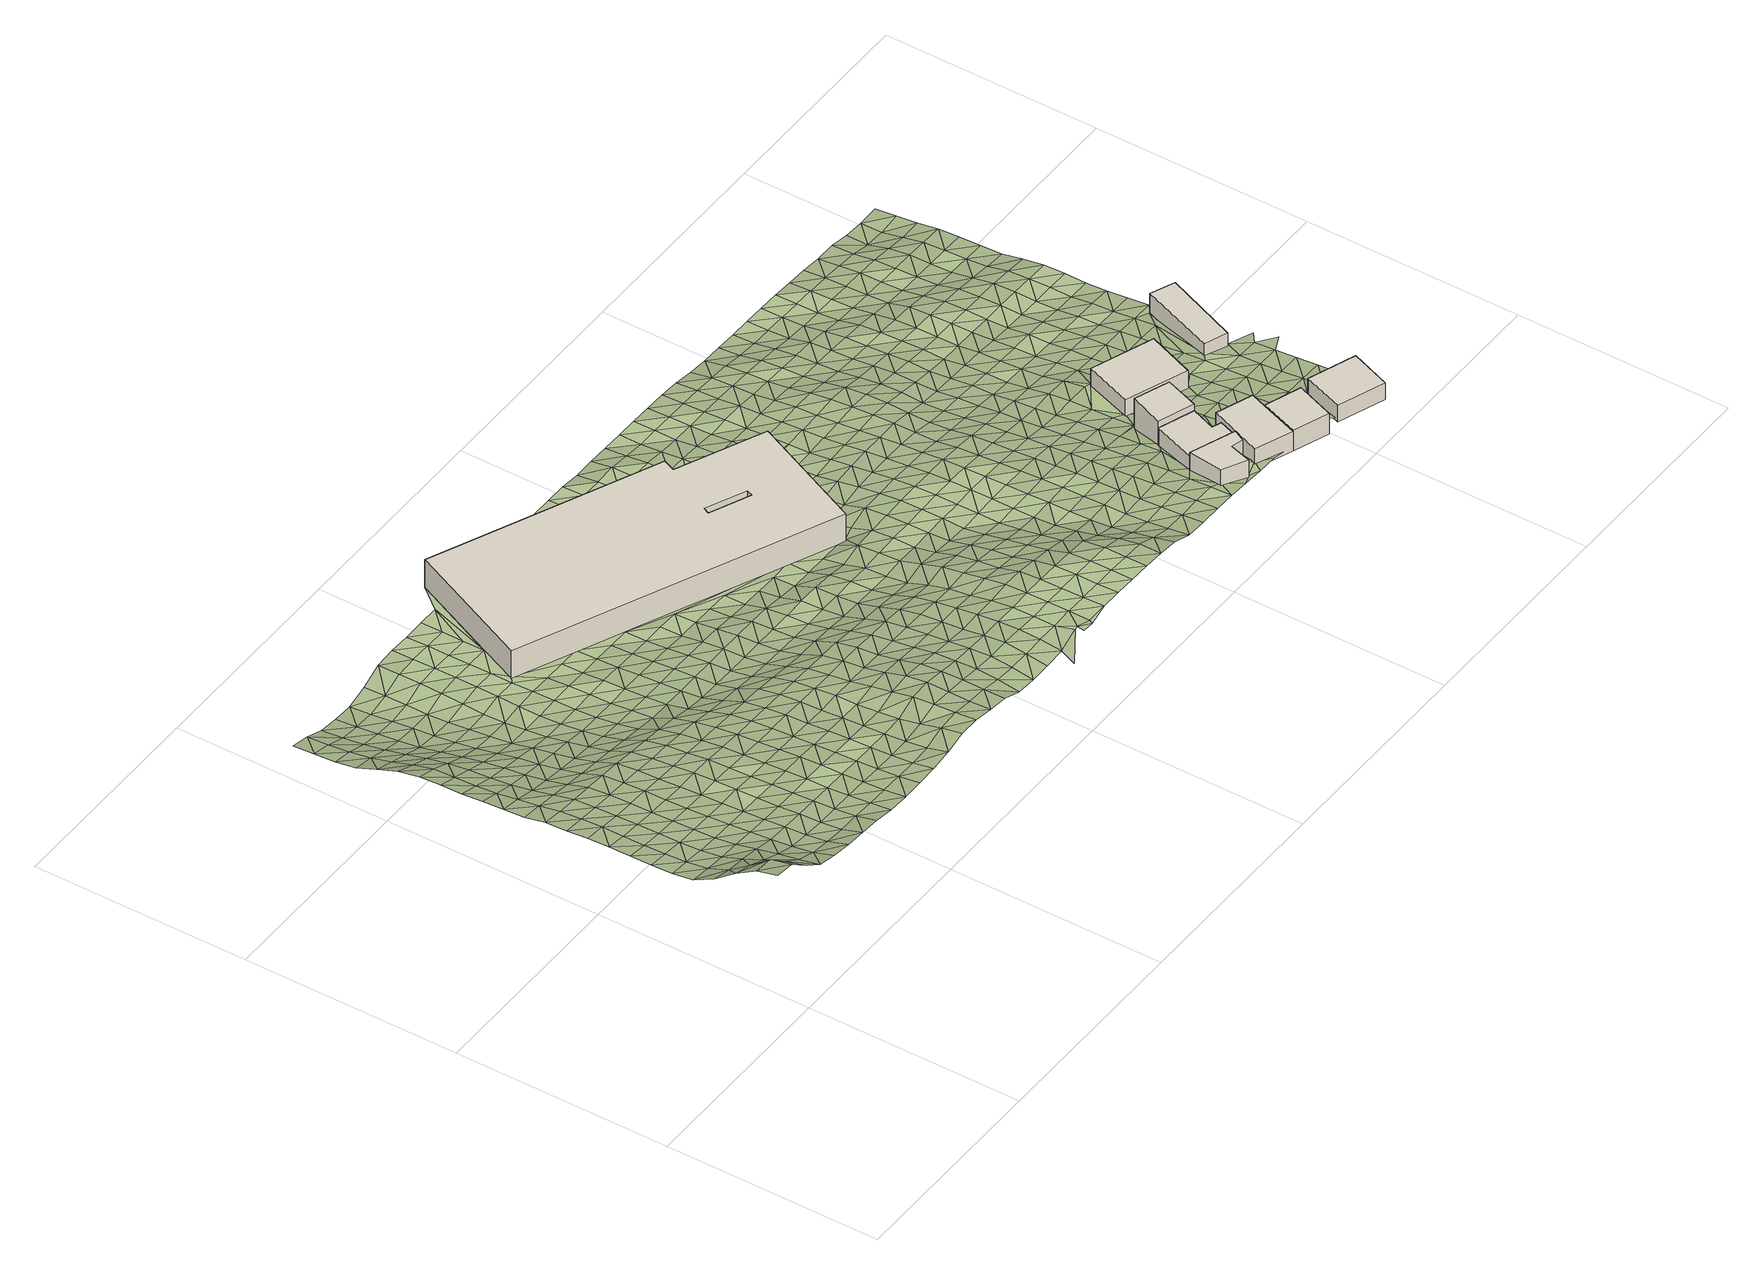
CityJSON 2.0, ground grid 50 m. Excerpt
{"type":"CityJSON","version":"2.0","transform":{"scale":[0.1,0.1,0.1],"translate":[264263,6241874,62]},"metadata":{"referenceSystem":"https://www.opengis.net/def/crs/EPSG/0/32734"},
"CityObjects":{
"building1":{"type":"Building","attributes":{"address":"197 Nelson Mandela Boulevard Cape Town","building":"warehouse","building:levels":"2","footprint":{"type":"Polygon"},"plus_code":"CPX8X9X2+XPV","ground_height":70,"building_height":6.9,"roof_height":76.9},"geometry":[{"type":"Solid","lod":"1","boundaries":[[[[0,1,2,3]],[[1,4,5,2]],[[4,6,7,5]],[[6,8,9,7]],[[8,10,11,9]],[[10,0,3,11]],[[12,13,14,15]],[[13,16,17,14]],[[16,18,19,17]],[[18,12,15,19]],[[3,2,5,7,9,11],[15,14,17,19]],[[10,8,6,4,1,0],[18,16,13,12]]]]}]},
"building2":{"type":"Building","attributes":{"address":"127 Upper Roodebloem Road University Estate Cape Town","building":"house","building:levels":"1","footprint":{"type":"Polygon"},"plus_code":"C2XHX3XR+XQV","ground_height":75.3,"building_height":4.1,"roof_height":79.4},"geometry":[{"type":"Solid","lod":"1","boundaries":[[[[20,21,22,23,24,25]],[[21,26,27,23,22]],[[26,28,29,27]],[[28,30,31,29]],[[30,32,33,31]],[[32,20,25,24,33]],[[24,23,27,29,31,33]],[[32,30,28,26,21,20]]]]}]},
"building3":{"type":"Building","attributes":{"address":"125 Upper Roodebloem Road University Estate Cape Town","building":"house","building:levels":"1","footprint":{"type":"Polygon"},"plus_code":"C2XJXPX6+X2V","ground_height":74.2,"building_height":4.1,"roof_height":78.3},"geometry":[{"type":"Solid","lod":"1","boundaries":[[[[34,35,36,37]],[[35,38,25,36]],[[38,39,40,25]],[[39,41,42,40]],[[41,43,44,42]],[[43,34,37,44]],[[37,36,25,40,42,44]],[[43,41,39,38,35,34]]]]}]},
"building4":{"type":"Building","attributes":{"address":"123 Upper Roodebloem Road University Estate Cape Town","building":"house","building:levels":"2","footprint":{"type":"Polygon"},"plus_code":"C2XQXQX8+X4R","ground_height":73.1,"building_height":6.9,"roof_height":80},"geometry":[{"type":"Solid","lod":"1","boundaries":[[[[45,46,37,47,48,36]],[[46,49,50,47,37]],[[49,51,52,50]],[[51,45,36,48,52]],[[48,47,50,52]],[[51,49,46,45]]]]}]},
"building5":{"type":"Building","attributes":{"address":"29 Ritchie Street University Estate Cape Town","building":"house","building:levels":"1","footprint":{"type":"Polygon"},"plus_code":"C3X3X3XV+XCX","ground_height":74.6,"building_height":4.1,"roof_height":78.7},"geometry":[{"type":"Solid","lod":"1","boundaries":[[[[53,54,55,56]],[[54,57,58,55]],[[57,59,60,58]],[[59,61,62,60]],[[61,53,56,62]],[[56,55,58,60,62]],[[61,59,57,54,53]]]]}]},
"building6":{"type":"Building","attributes":{"address":"31 Ritchie Street University Estate Cape Town","building":"house","building:levels":"1","footprint":{"type":"Polygon"},"plus_code":"C3XFXCXH+XHX","ground_height":74.9,"building_height":4.1,"roof_height":79},"geometry":[{"type":"Solid","lod":"1","boundaries":[[[[54,53,56,63,64,55]],[[53,65,66,63,56]],[[65,67,68,66]],[[67,54,55,64,68]],[[64,63,66,68]],[[67,65,53,54]]]]}]},
"building7":{"type":"Building","attributes":{"address":"121B Tooting Lane University Estate Cape Town","building":"house","building:levels":"1","footprint":{"type":"Polygon"},"plus_code":"C3X6XXXJ+X2X","ground_height":71.7,"building_height":4.1,"roof_height":75.8},"geometry":[{"type":"Solid","lod":"1","boundaries":[[[[69,70,71,72]],[[70,73,74,71]],[[73,75,76,74]],[[75,69,72,76]],[[72,71,74,76]],[[75,73,70,69]]]]}]},
"building8":{"type":"Building","attributes":{"address":"33 Ritchie Street University Estate Cape Town","building":"house","building:levels":"1","footprint":{"type":"Polygon"},"plus_code":"C4X4XXXJ+XXW","ground_height":73.8,"building_height":4.1,"roof_height":77.9},"geometry":[{"type":"Solid","lod":"1","boundaries":[[[[77,78,79,80]],[[78,81,82,79]],[[81,83,84,82]],[[83,77,80,84]],[[80,79,82,84]],[[83,81,78,77]]]]}]},
"building9":{"type":"Building","attributes":{"address":"4 Selbourne Road University Estate Cape Town","building":"house","building:levels":"1","footprint":{"type":"Polygon"},"plus_code":"C4X8X5XJ+XGX","ground_height":69.8,"building_height":4.1,"roof_height":73.9},"geometry":[{"type":"Solid","lod":"1","boundaries":[[[[85,86,87,88]],[[86,89,90,87]],[[89,91,92,90]],[[91,85,88,92]],[[88,87,90,92]],[[91,89,86,85]]]]}]},
"terrain1":{"type":"TINRelief","geometry":[{"type":"CompositeSurface","lod":"1","boundaries":[[[93,94,95]],[[94,96,97]],[[94,93,96]],[[98,97,99]],[[97,96,100]],[[101,98,99]],[[99,97,100]],[[93,102,96]],[[101,103,104]],[[105,100,96]],[[103,101,99]],[[105,96,102]],[[104,106,107]],[[103,106,104]],[[99,100,108]],[[109,100,105]],[[110,111,107]],[[103,99,108]],[[107,106,110]],[[109,108,100]],[[112,105,102]],[[113,111,114]],[[115,106,103]],[[114,111,110]],[[109,105,116]],[[115,103,108]],[[112,116,105]],[[117,113,118]],[[114,119,113]],[[110,106,120]],[[121,106,115]],[[117,118,122]],[[108,109,123]],[[113,119,118]],[[116,124,109]],[[120,114,110]],[[120,106,121]],[[115,108,123]],[[123,109,124]],[[122,125,126]],[[127,119,114]],[[116,112,128]],[[125,122,118]],[[115,129,121]],[[114,120,127]],[[116,128,124]],[[123,129,115]],[[112,130,128]],[[118,119,131]],[[132,126,133]],[[126,125,134]],[[121,135,120]],[[119,127,131]],[[132,133,136]],[[126,134,133]],[[129,135,121]],[[125,118,137]],[[123,124,138]],[[124,128,139]],[[120,140,127]],[[137,118,131]],[[129,123,138]],[[135,140,120]],[[138,124,139]],[[134,125,141]],[[142,136,143]],[[130,144,128]],[[136,133,145]],[[127,146,131]],[[141,125,137]],[[147,142,143]],[[135,129,148]],[[143,136,145]],[[140,146,127]],[[134,149,133]],[[150,139,128]],[[138,148,129]],[[137,131,151]],[[134,141,149]],[[150,128,144]],[[147,152,153]],[[140,135,154]],[[146,151,131]],[[155,145,133]],[[152,147,143]],[[135,148,154]],[[137,156,141]],[[157,138,139]],[[155,133,149]],[[158,139,150]],[[153,159,160]],[[146,140,161]],[[151,156,137]],[[138,157,148]],[[152,159,153]],[[154,161,140]],[[157,139,158]],[[143,145,162]],[[141,163,149]],[[164,150,144]],[[165,145,155]],[[166,167,160]],[[151,146,168]],[[156,163,141]],[[152,143,162]],[[154,148,169]],[[160,159,166]],[[165,162,145]],[[161,168,146]],[[155,149,170]],[[158,150,171]],[[148,157,169]],[[172,167,173]],[[163,170,149]],[[164,171,150]],[[174,159,152]],[[175,161,154]],[[156,151,176]],[[173,167,166]],[[168,177,151]],[[155,178,165]],[[174,152,162]],[[169,175,154]],[[156,176,163]],[[157,158,179]],[[170,178,155]],[[151,177,176]],[[171,180,158]],[[181,172,182]],[[168,161,183]],[[173,184,172]],[[166,159,185]],[[179,169,157]],[[186,159,174]],[[175,183,161]],[[179,158,180]],[[181,182,187]],[[162,165,188]],[[172,184,182]],[[178,189,165]],[[185,173,166]],[[190,177,168]],[[170,163,191]],[[171,164,192]],[[185,159,186]],[[163,176,193]],[[174,162,188]],[[175,169,194]],[[188,165,189]],[[183,190,168]],[[187,195,196]],[[178,170,191]],[[171,192,180]],[[163,193,191]],[[194,169,179]],[[164,197,192]],[[198,184,173]],[[177,199,176]],[[195,187,182]],[[174,200,186]],[[173,185,198]],[[177,190,199]],[[189,178,201]],[[183,175,202]],[[200,174,188]],[[194,203,175]],[[182,184,204]],[[205,206,196]],[[207,193,176]],[[179,180,208]],[[196,195,209]],[[191,201,178]],[[180,192,210]],[[186,211,185]],[[183,202,190]],[[184,198,204]],[[207,176,199]],[[175,203,202]],[[208,194,179]],[[196,209,205]],[[211,186,200]],[[208,180,210]],[[195,182,212]],[[188,189,213]],[[197,214,192]],[[201,215,189]],[[185,216,198]],[[217,191,193]],[[212,182,204]],[[218,193,207]],[[200,188,213]],[[199,190,219]],[[220,203,194]],[[216,185,211]],[[213,189,215]],[[190,202,221]],[[209,195,222]],[[191,217,201]],[[223,210,192]],[[193,218,217]],[[194,208,220]],[[198,224,204]],[[207,199,219]],[[222,195,212]],[[219,190,221]],[[223,192,214]],[[211,200,225]],[[203,226,202]],[[224,198,216]],[[209,227,205]],[[228,215,201]],[[213,225,200]],[[203,220,226]],[[212,204,229]],[[207,230,218]],[[208,210,231]],[[209,222,227]],[[201,217,228]],[[232,210,223]],[[216,211,233]],[[234,221,202]],[[229,204,224]],[[230,207,219]],[[208,231,220]],[[211,225,233]],[[234,202,226]],[[232,231,210]],[[212,235,222]],[[236,213,215]],[[218,237,217]],[[238,223,214]],[[239,205,227]],[[228,240,215]],[[224,216,241]],[[235,212,229]],[[237,218,230]],[[219,221,242]],[[220,243,226]],[[233,241,216]],[[236,215,240]],[[244,221,234]],[[222,245,227]],[[246,225,213]],[[247,228,217]],[[232,223,248]],[[243,220,231]],[[229,224,249]],[[230,219,242]],[[222,235,245]],[[247,217,237]],[[242,221,244]],[[238,248,223]],[[233,225,246]],[[234,226,250]],[[241,249,224]],[[213,236,246]],[[227,251,239]],[[228,252,240]],[[250,226,243]],[[237,230,253]],[[254,231,232]],[[245,251,227]],[[228,247,252]],[[248,255,232]],[[256,241,233]],[[229,257,235]],[[234,258,244]],[[249,259,229]],[[253,230,242]],[[231,254,243]],[[246,256,233]],[[258,234,250]],[[254,232,255]],[[245,235,257]],[[236,240,260]],[[247,237,261]],[[239,251,262]],[[229,259,257]],[[240,252,263]],[[249,241,264]],[[244,265,242]],[[248,238,266]],[[261,237,253]],[[236,260,246]],[[256,264,241]],[[260,240,263]],[[265,244,258]],[[267,251,245]],[[247,268,252]],[[250,243,269]],[[248,266,255]],[[243,254,270]],[[238,271,266]],[[272,259,249]],[[253,242,273]],[[267,245,257]],[[247,261,268]],[[246,274,256]],[[258,250,269]],[[264,272,249]],[[273,242,265]],[[243,270,269]],[[275,263,252]],[[274,246,260]],[[262,251,276]],[[253,277,261]],[[254,255,278]],[[279,251,267]],[[275,252,268]],[[255,266,280]],[[257,259,281]],[[265,258,282]],[[272,283,259]],[[277,253,273]],[[264,256,284]],[[278,270,254]],[[276,251,279]],[[256,274,285]],[[269,282,258]],[[278,255,280]],[[267,257,281]],[[260,263,286]],[[261,287,268]],[[271,288,266]],[[259,283,281]],[[289,263,275]],[[272,264,284]],[[256,285,284]],[[287,261,277]],[[274,260,286]],[[273,265,290]],[[286,263,289]],[[282,291,265]],[[267,292,279]],[[275,268,293]],[[294,269,270]],[[295,280,266]],[[270,278,296]],[[283,272,297]],[[273,290,277]],[[292,267,281]],[[293,268,287]],[[265,291,290]],[[295,266,288]],[[298,285,274]],[[269,294,282]],[[284,297,272]],[[270,296,294]],[[279,299,276]],[[275,300,289]],[[298,274,286]],[[301,281,283]],[[278,280,302]],[[299,279,292]],[[300,275,293]],[[303,280,295]],[[287,277,304]],[[305,291,282]],[[283,297,301]],[[277,290,306]],[[307,284,285]],[[289,308,286]],[[296,278,302]],[[309,285,298]],[[282,294,305]],[[302,280,303]],[[292,281,310]],[[287,304,293]],[[311,295,288]],[[312,276,299]],[[289,300,308]],[[277,306,304]],[[291,313,290]],[[301,310,281]],[[285,309,307]],[[314,297,284]],[[298,286,315]],[[296,316,294]],[[291,305,313]],[[299,292,317]],[[303,295,318]],[[315,286,308]],[[316,296,302]],[[301,297,314]],[[293,319,300]],[[306,290,320]],[[310,317,292]],[[284,307,314]],[[293,304,321]],[[311,318,295]],[[298,322,309]],[[305,294,323]],[[320,290,313]],[[308,300,319]],[[322,298,315]],[[293,321,319]],[[323,294,316]],[[312,299,324]],[[325,310,301]],[[306,326,304]],[[327,302,303]],[[317,328,299]],[[318,329,303]],[[309,330,307]],[[314,325,301]],[[306,320,326]],[[315,308,331]],[[332,313,305]],[[302,327,316]],[[299,328,324]],[[330,309,322]],[[305,323,333]],[[327,303,329]],[[317,310,334]],[[335,321,304]],[[319,331,308]],[[307,336,314]],[[313,332,320]],[[318,311,337]],[[325,334,310]],[[335,304,326]],[[332,305,333]],[[322,315,338]],[[336,307,330]],[[339,328,317]],[[323,316,340]],[[318,337,329]],[[315,331,338]],[[316,327,341]],[[311,342,337]],[[314,343,325]],[[319,321,344]],[[320,345,326]],[[334,339,317]],[[346,321,335]],[[330,322,347]],[[333,323,340]],[[343,314,336]],[[332,345,320]],[[316,341,340]],[[324,328,348]],[[319,344,331]],[[338,347,322]],[[321,346,344]],[[334,325,349]],[[350,335,326]],[[327,329,351]],[[339,348,328]],[[329,337,352]],[[336,330,353]],[[343,349,325]],[[345,350,326]],[[338,331,354]],[[332,333,355]],[[351,341,327]],[[347,353,330]],[[340,356,333]],[[351,329,352]],[[339,334,357]],[[346,335,358]],[[342,359,337]],[[348,360,324]],[[331,344,354]],[[336,361,343]],[[355,345,332]],[[349,357,334]],[[350,358,335]],[[355,333,356]],[[349,343,362]],[[363,347,338]],[[353,361,336]],[[364,340,341]],[[365,352,337]],[[343,361,362]],[[354,363,338]],[[366,341,351]],[[348,339,367]],[[346,368,344]],[[350,345,369]],[[357,370,339]],[[358,371,346]],[[365,337,359]],[[353,347,372]],[[369,345,355]],[[341,366,364]],[[360,348,367]],[[368,354,344]],[[373,356,340]],[[339,370,367]],[[363,372,347]],[[346,371,368]],[[374,351,352]],[[349,362,375]],[[376,352,365]],[[349,375,357]],[[377,361,353]],[[358,350,378]],[[369,379,350]],[[340,364,373]],[[361,380,362]],[[363,354,381]],[[355,356,382]],[[351,374,366]],[[372,377,353]],[[374,352,376]],[[370,357,375]],[[358,378,371]],[[383,365,359]],[[384,360,367]],[[381,354,368]],[[350,379,378]],[[382,369,355]],[[382,356,373]],[[366,385,364]],[[377,380,361]],[[370,386,367]],[[387,372,363]],[[376,365,388]],[[381,389,363]],[[366,374,385]],[[371,390,368]],[[391,379,369]],[[375,386,370]],[[371,378,392]],[[383,388,365]],[[377,372,387]],[[373,364,393]],[[363,389,387]],[[369,382,391]],[[380,394,362]],[[384,367,395]],[[390,381,368]],[[371,392,390]],[[385,393,364]],[[379,396,378]],[[374,376,397]],[[386,395,367]],[[388,398,376]],[[380,377,399]],[[373,400,382]],[[379,391,396]],[[401,389,381]],[[397,385,374]],[[387,399,377]],[[393,400,373]],[[397,376,398]],[[402,392,378]],[[395,403,384]],[[381,390,401]],[[391,382,404]],[[388,383,405]],[[402,378,396]],[[389,406,387]],[[375,362,407]],[[380,399,394]],[[400,404,382]],[[375,408,386]],[[393,385,409]],[[388,405,398]],[[389,401,406]],[[385,397,410]],[[383,411,405]],[[396,391,412]],[[390,392,413]],[[414,392,402]],[[386,408,395]],[[415,399,387]],[[393,409,400]],[[404,412,391]],[[385,410,409]],[[390,413,401]],[[387,406,415]],[[392,414,413]],[[408,403,395]],[[416,402,396]],[[397,398,417]],[[398,405,418]],[[419,394,399]],[[412,416,396]],[[401,420,406]],[[404,400,421]],[[410,397,417]],[[415,419,399]],[[400,409,422]],[[417,398,418]],[[414,402,423]],[[411,424,405]],[[420,401,413]],[[412,404,421]],[[416,423,402]],[[400,422,421]],[[406,425,415]],[[407,408,375]],[[426,409,410]],[[427,418,405]],[[425,406,420]],[[417,428,410]],[[414,429,413]],[[416,412,430]],[[423,431,414]],[[427,405,424]],[[394,419,432]],[[415,433,419]],[[426,422,409]],[[421,430,412]],[[410,428,426]],[[420,413,429]],[[414,431,429]],[[433,415,425]],[[434,423,416]],[[435,417,418]],[[436,418,427]],[[416,430,434]],[[425,420,437]],[[438,421,422]],[[417,435,428]],[[419,433,432]],[[439,422,426]],[[435,418,436]],[[431,423,440]],[[427,424,441]],[[429,437,420]],[[440,423,434]],[[422,439,438]],[[425,442,433]],[[443,430,421]],[[444,426,428]],[[427,445,436]],[[425,437,442]],[[428,435,444]],[[429,431,446]],[[440,447,431]],[[421,438,443]],[[441,445,427]],[[448,362,394]],[[432,433,449]],[[439,426,450]],[[434,430,451]],[[442,449,433]],[[431,447,446]],[[426,444,450]],[[452,437,429]],[[451,440,434]],[[435,436,453]],[[451,430,443]],[[445,454,436]],[[438,439,455]],[[435,453,444]],[[429,446,452]],[[450,456,439]],[[453,436,454]],[[457,442,437]],[[458,447,440]],[[438,455,443]],[[445,441,459]],[[440,451,458]],[[439,456,455]],[[449,460,432]],[[444,461,450]],[[457,437,452]],[[460,449,442]],[[445,459,454]],[[461,444,453]],[[441,462,459]],[[443,463,451]],[[446,447,464]],[[447,458,465]],[[466,456,450]],[[442,457,460]],[[463,443,455]],[[446,464,452]],[[447,465,464]],[[466,450,461]],[[451,467,458]],[[453,454,468]],[[454,459,469]],[[448,394,432]],[[467,451,463]],[[452,470,457]],[[455,456,471]],[[461,453,468]],[[456,466,472]],[[468,454,469]],[[465,458,473]],[[462,474,459]],[[464,470,452]],[[463,455,471]],[[473,458,467]],[[456,472,471]],[[457,475,460]],[[466,461,476]],[[477,469,459]],[[470,475,457]],[[468,478,461]],[[464,465,479]],[[467,463,480]],[[465,473,481]],[[477,459,474]],[[472,466,476]],[[471,480,463]],[[476,461,478]],[[464,479,470]],[[465,481,479]],[[473,467,482]],[[483,468,469]],[[484,469,477]],[[467,480,482]],[[474,485,486]],[[460,475,487]],[[488,475,470]],[[489,471,472]],[[476,490,472]],[[483,469,484]],[[460,448,432]],[[481,473,491]],[[492,478,468]],[[488,470,479]],[[477,474,493]],[[494,495,407]],[[482,491,473]],[[472,490,489]],[[496,480,471]],[[468,483,492]],[[479,481,497]],[[498,476,478]],[[477,493,484]],[[475,488,487]],[[481,491,497]],[[471,489,496]],[[493,474,486]],[[499,482,480]],[[498,478,492]],[[500,490,476]],[[484,501,483]],[[488,479,502]],[[497,503,479]],[[499,480,496]],[[501,484,493]],[[362,448,504]],[[505,491,482]],[[490,500,489]],[[476,498,500]],[[487,488,502]],[[483,506,492]],[[502,479,503]],[[486,507,493]],[[482,499,505]],[[506,483,501]],[[448,460,487]],[[508,497,491]],[[496,489,509]],[[507,510,511]],[[492,512,498]],[[500,509,489]],[[513,494,407]],[[493,507,514]],[[501,493,514]],[[508,491,505]],[[512,492,506]],[[515,495,494]],[[511,516,507]],[[517,503,497]],[[499,496,518]],[[498,519,500]],[[507,516,514]],[[509,518,496]],[[520,487,502]],[[506,501,521]],[[497,508,517]],[[512,519,498]],[[520,502,503]],[[505,499,522]],[[521,501,514]],[[523,509,500]],[[518,522,499]],[[524,516,511]],[[512,506,525]],[[520,503,517]],[[500,519,523]],[[505,526,508]],[[516,524,514]],[[515,494,527]],[[525,506,521]],[[518,509,528]],[[522,526,505]],[[529,519,512]],[[520,448,487]],[[509,523,528]],[[508,530,517]],[[531,521,514]],[[529,512,525]],[[522,518,532]],[[526,530,508]],[[524,531,514]],[[523,519,533]],[[528,532,518]],[[494,534,527]],[[520,517,535]],[[525,521,536]],[[533,519,529]],[[537,526,522]],[[513,407,538]],[[530,535,517]],[[531,536,521]],[[522,532,537]],[[539,528,523]],[[533,540,523]],[[530,526,541]],[[529,525,542]],[[531,524,543]],[[534,544,527]],[[535,448,520]],[[536,545,525]],[[513,534,494]],[[541,526,537]],[[523,540,539]],[[546,532,528]],[[542,533,529]],[[542,525,545]],[[547,535,530]],[[536,531,548]],[[530,541,547]],[[528,539,546]],[[543,549,531]],[[540,533,550]],[[537,532,551]],[[544,534,552]],[[448,535,553]],[[536,548,545]],[[542,550,533]],[[531,549,548]],[[551,541,537]],[[552,534,513]],[[553,535,547]],[[546,551,532]],[[539,540,554]],[[550,554,540]],[[542,545,555]],[[556,549,543]],[[552,557,544]],[[545,548,558]],[[546,539,559]],[[547,541,560]],[[561,541,551]],[[555,550,542]],[[554,559,539]],[[555,545,558]],[[448,553,562]],[[563,552,513]],[[560,553,547]],[[549,564,548]],[[560,541,561]],[[549,556,564]],[[565,551,546]],[[554,550,566]],[[567,568,569]],[[559,570,546]],[[571,557,552]],[[572,558,548]],[[566,550,555]],[[551,565,561]],[[552,563,571]],[[562,553,560]],[[565,546,570]],[[572,548,564]],[[448,562,504]],[[559,554,573]],[[566,574,554]],[[569,575,567]],[[561,576,560]],[[564,556,577]],[[555,558,578]],[[557,571,579]],[[580,558,572]],[[563,513,538]],[[559,573,570]],[[568,567,581]],[[576,561,565]],[[554,574,573]],[[578,566,555]],[[560,504,562]],[[580,578,558]],[[571,563,582]],[[583,572,564]],[[576,584,560]],[[577,583,564]],[[584,504,560]],[[565,570,585]],[[586,574,566]],[[570,573,587]],[[581,567,575]],[[579,571,588]],[[580,572,589]],[[566,578,586]],[[585,576,565]],[[582,588,571]],[[585,570,587]],[[583,589,572]],[[590,582,563]],[[574,591,573]],[[584,592,504]],[[574,586,591]],[[590,563,538]],[[584,576,593]],[[578,580,594]],[[583,577,595]],[[588,596,579]],[[589,597,580]],[[592,598,504]],[[599,587,573]],[[593,576,585]],[[578,594,586]],[[599,573,591]],[[594,580,597]],[[600,589,583]],[[601,602,538]],[[588,582,603]],[[592,584,604]],[[582,590,605]],[[593,606,584]],[[583,595,600]],[[585,587,607]],[[586,608,591]],[[609,587,599]],[[588,603,596]],[[592,604,598]],[[597,589,610]],[[582,605,603]],[[584,606,604]],[[594,608,586]],[[602,611,538]],[[607,593,585]],[[607,587,609]],[[610,589,600]],[[599,591,612]],[[613,590,538]],[[608,612,591]],[[613,605,590]],[[614,606,593]],[[615,594,597]],[[596,603,616]],[[598,604,617]],[[610,618,597]],[[599,619,609]],[[600,595,620]],[[613,538,611]],[[593,607,614]],[[594,615,608]],[[4,504,598]],[[598,617,621]],[[612,619,599]],[[615,597,618]],[[605,622,603]],[[606,623,604]],[[620,610,600]],[[602,601,4]],[[620,595,624]],[[609,625,607]],[[613,622,605]],[[598,621,626]],[[606,614,623]],[[611,602,627]],[[619,625,609]],[[616,603,628]],[[629,617,604]],[[612,608,630]],[[631,618,610]],[[608,615,632]],[[607,633,614]],[[628,603,622]],[[629,604,623]],[[610,620,631]],[[611,634,613]],[[619,612,630]],[[625,633,607]],[[608,632,630]],[[635,621,617]],[[614,636,623]],[[624,637,620]],[[615,618,638]],[[611,639,634]],[[616,628,640]],[[641,617,629]],[[618,631,642]],[[4,598,626]],[[643,622,613]],[[625,619,644]],[[633,636,614]],[[611,627,639]],[[621,635,626]],[[638,632,615]],[[617,641,635]],[[630,644,619]],[[642,638,618]],[[4,627,602]],[[622,643,628]],[[629,623,645]],[[620,646,631]],[[634,643,613]],[[636,645,623]],[[646,620,637]],[[625,647,633]],[[644,648,625]],[[628,649,640]],[[629,650,641]],[[651,630,632]],[[631,652,642]],[[626,635,653]],[[632,638,654]],[[639,655,634]],[[636,633,647]],[[643,649,628]],[[645,650,629]],[[625,648,647]],[[631,646,652]],[[630,651,644]],[[627,655,639]],[[653,656,626]],[[632,654,651]],[[635,641,657]],[[645,636,658]],[[638,642,659]],[[626,656,4]],[[649,660,640]],[[650,661,641]],[[642,652,662]],[[643,634,663]],[[664,648,644]],[[646,637,665]],[[655,666,634]],[[647,658,636]],[[657,653,635]],[[654,638,659]],[[641,661,657]],[[644,651,664]],[[662,659,642]],[[663,649,643]],[[667,650,645]],[[652,646,665]],[[663,634,666]],[[637,668,665]],[[655,627,669]],[[645,658,667]],[[656,653,670]],[[654,671,651]],[[647,648,672]],[[627,4,669]],[[664,673,648]],[[4,656,674]],[[660,649,675]],[[661,650,676]],[[677,662,652]],[[653,657,670]],[[671,654,659]],[[666,655,678]],[[675,649,663]],[[676,650,667]],[[648,673,672]],[[677,652,665]],[[679,674,656]],[[680,664,651]],[[681,658,647]],[[669,678,655]],[[670,679,656]],[[680,651,671]],[[4,674,682]],[[657,661,683]],[[659,662,684]],[[668,685,665]],[[675,686,660]],[[676,687,661]],[[647,672,681]],[[688,662,677]],[[663,666,689]],[[664,690,673]],[[667,658,691]],[[692,666,678]],[[693,669,4]],[[683,670,657]],[[671,659,684]],[[679,682,674]],[[661,687,683]],[[664,680,690]],[[688,684,662]],[[689,675,663]],[[691,676,667]],[[694,677,665]],[[689,666,692]],[[691,658,681]],[[678,669,693]],[[695,672,673]],[[682,693,4]],[[685,694,665]],[[679,670,696]],[[680,671,697]],[[695,673,690]],[[698,686,675]],[[699,687,676]],[[688,677,700]],[[696,670,683]],[[684,697,671]],[[701,692,678]],[[672,702,681]],[[675,689,698]],[[676,691,699]],[[694,700,677]],[[680,703,690]],[[693,701,678]],[[702,672,695]],[[704,682,679]],[[696,705,679]],[[680,697,703]],[[692,706,689]],[[681,707,691]],[[683,687,708]],[[685,709,694]],[[710,684,688]],[[686,698,711]],[[687,699,712]],[[700,713,688]],[[693,682,704]],[[701,706,692]],[[679,705,704]],[[707,681,702]],[[708,696,683]],[[695,690,714]],[[687,712,708]],[[703,715,690]],[[688,713,710]],[[698,689,716]],[[691,717,699]],[[718,697,684]],[[719,700,694]],[[701,693,720]],[[702,695,714]],[[706,716,689]],[[717,691,707]],[[714,690,715]],[[719,694,709]],[[721,705,696]],[[704,720,693]],[[684,710,718]],[[711,698,722]],[[699,723,712]],[[724,703,697]],[[713,700,725]],[[696,708,721]],[[707,702,726]],[[716,722,698]],[[699,717,723]],[[725,700,719]],[[701,727,706]],[[705,728,704]],[[720,729,701]],[[714,726,702]],[[724,697,718]],[[719,709,730]],[[731,715,703]],[[705,721,728]],[[716,706,727]],[[708,712,732]],[[710,713,733]],[[722,734,711]],[[701,729,727]],[[712,723,735]],[[725,736,713]],[[730,725,719]],[[720,704,737]],[[717,707,738]],[[739,730,709]],[[726,740,707]],[[703,724,731]],[[708,732,721]],[[741,714,715]],[[710,733,718]],[[737,704,728]],[[712,735,732]],[[733,713,736]],[[722,716,742]],[[723,717,738]],[[707,740,738]],[[743,729,720]],[[714,741,726]],[[730,744,725]],[[727,742,716]],[[741,715,731]],[[721,745,728]],[[718,746,724]],[[744,736,725]],[[737,743,720]],[[734,722,747]],[[748,735,723]],[[745,721,732]],[[746,718,733]],[[749,730,739]],[[750,740,726]],[[722,742,747]],[[748,723,738]],[[728,751,737]],[[727,729,752]],[[724,753,731]],[[743,754,729]],[[741,750,726]],[[745,751,728]],[[753,724,746]],[[732,735,755]],[[740,756,738]],[[733,736,757]],[[747,758,734]],[[729,754,752]],[[759,735,748]],[[744,757,736]],[[749,739,760]],[[761,743,737]],[[762,742,727]],[[731,763,741]],[[750,756,740]],[[745,732,755]],[[746,733,757]],[[737,751,761]],[[735,759,755]],[[763,731,753]],[[747,742,762]],[[764,748,738]],[[727,752,762]],[[754,743,765]],[[741,766,750]],[[756,764,738]],[[767,751,745]],[[753,746,768]],[[765,743,761]],[[741,763,766]],[[749,769,770]],[[771,749,760]],[[772,758,747]],[[759,748,773]],[[744,774,757]],[[767,745,755]],[[757,768,746]],[[771,769,749]],[[762,772,747]],[[764,773,748]],[[752,754,775]],[[750,776,756]],[[765,777,754]],[[750,766,778]],[[761,751,779]],[[759,780,755]],[[763,753,781]],[[782,751,767]],[[768,783,753]],[[770,769,784]],[[752,775,762]],[[764,756,776]],[[768,757,774]],[[754,777,775]],[[772,785,758]],[[750,778,776]],[[773,780,759]],[[771,760,786]],[[769,771,784]],[[779,765,761]],[[766,763,781]],[[779,751,782]],[[753,783,781]],[[787,767,755]],[[762,788,772]],[[773,764,789]],[[780,787,755]],[[784,771,32]],[[790,777,765]],[[791,778,766]],[[788,762,775]],[[776,789,764]],[[782,767,792]],[[774,793,768]],[[765,779,790]],[[791,766,781]],[[783,768,793]],[[794,780,773]],[[787,792,767]],[[785,772,795]],[[775,777,796]],[[797,771,786]],[[772,788,798]],[[773,789,794]],[[779,782,799]],[[776,778,800]],[[783,801,781]],[[32,771,59]],[[777,790,796]],[[802,778,791]],[[787,780,803]],[[772,798,795]],[[792,799,782]],[[788,775,804]],[[801,783,793]],[[803,780,794]],[[778,802,800]],[[790,779,805]],[[806,789,776]],[[791,781,807]],[[804,775,796]],[[808,809,810]],[[799,805,779]],[[801,807,781]],[[32,59,808]],[[798,788,811]],[[792,787,812]],[[803,813,787]],[[776,800,806]],[[34,810,809]],[[796,790,814]],[[794,789,815]],[[791,816,802]],[[811,788,804]],[[792,812,799]],[[808,59,809]],[[805,814,790]],[[787,813,812]],[[816,791,807]],[[798,817,795]],[[815,803,794]],[[59,34,809]],[[815,789,806]],[[793,818,801]],[[807,801,819]],[[820,804,796]],[[798,811,817]],[[800,802,821]],[[814,820,796]],[[822,802,816]],[[816,807,819]],[[805,799,823]],[[824,813,803]],[[801,818,819]],[[799,812,825]],[[811,804,826]],[[800,821,806]],[[827,795,817]],[[803,815,824]],[[802,822,821]],[[828,34,59]],[[814,805,823]],[[818,793,49]],[[799,825,823]],[[820,826,804]],[[817,811,829]],[[813,830,812]],[[806,831,815]],[[832,828,59]],[[813,824,833]],[[820,814,834]],[[826,829,811]],[[831,806,821]],[[59,57,832]],[[835,49,34]],[[830,825,812]],[[822,816,836]],[[835,34,828]],[[837,816,819]],[[823,834,814]],[[813,833,830]],[[838,819,818]],[[839,827,817]],[[815,840,824]],[[829,839,817]],[[840,815,831]],[[820,841,826]],[[821,822,842]],[[838,818,49]],[[834,843,820]],[[844,823,825]],[[824,845,833]],[[836,816,837]],[[825,830,846]],[[829,826,841]],[[821,842,831]],[[828,832,847]],[[820,843,841]],[[839,848,827]],[[824,840,845]],[[822,836,842]],[[54,849,57]],[[49,835,838]],[[57,850,832]],[[823,844,834]],[[825,846,844]],[[835,828,847]],[[847,832,850]],[[839,829,851]],[[833,852,830]],[[838,853,819]],[[833,845,854]],[[849,54,855]],[[856,843,834]],[[840,831,857]],[[841,851,829]],[[831,842,858]],[[836,837,842]],[[846,830,852]],[[835,859,838]],[[57,849,855]],[[834,844,856]],[[833,854,852]],[[860,861,862]],[[863,848,839]],[[845,840,857]],[[831,858,857]],[[859,835,847]],[[855,54,861]],[[850,57,864]],[[839,851,863]],[[841,843,865]],[[846,866,844]],[[856,867,843]],[[842,837,868]],[[869,854,845]],[[866,846,852]],[[864,57,855]],[[838,859,853]],[[868,858,842]],[[870,847,850]],[[871,848,863]],[[843,867,865]],[[869,845,857]],[[872,860,873]],[[874,851,841]],[[875,856,844]],[[876,868,837]],[[847,870,859]],[[872,861,860]],[[875,844,866]],[[870,850,864]],[[854,877,852]],[[858,878,857]],[[841,865,874]],[[879,854,869]],[[863,851,880]],[[856,881,867]],[[878,858,868]],[[866,852,877]],[[882,855,861]],[[856,875,881]],[[854,879,877]],[[859,883,853]],[[876,837,884]],[[873,78,872]],[[880,871,863]],[[885,869,857]],[[864,855,882]],[[880,851,874]],[[859,870,883]],[[886,865,867]],[[868,876,887]],[[78,861,872]],[[885,857,878]],[[875,866,888]],[[882,861,78]],[[886,867,881]],[[879,869,889]],[[877,888,866]],[[865,890,874]],[[891,853,883]],[[868,892,878]],[[870,864,893]],[[871,880,894]],[[885,889,869]],[[882,895,864]],[[875,896,881]],[[890,865,886]],[[892,868,887]],[[887,876,884]],[[69,884,837]],[[897,853,891]],[[893,883,870]],[[875,888,896]],[[893,864,895]],[[874,898,880]],[[877,879,899]],[[878,900,885]],[[889,901,879]],[[69,853,897]],[[898,874,890]],[[878,892,900]],[[902,882,78]],[[886,881,903]],[[883,904,891]],[[896,905,881]],[[879,901,899]],[[880,906,894]],[[907,888,877]],[[895,882,902]],[[883,893,904]],[[890,886,903]],[[889,885,908]],[[902,78,909]],[[903,881,905]],[[906,880,898]],[[885,900,910]],[[887,911,892]],[[912,897,891]],[[877,899,907]],[[884,913,887]],[[914,896,888]],[[889,908,901]],[[885,910,908]],[[904,912,891]],[[909,78,915]],[[898,890,916]],[[900,892,911]],[[893,895,917]],[[894,906,918]],[[911,887,913]],[[902,919,895]],[[897,920,69]],[[903,916,890]],[[914,888,907]],[[921,905,896]],[[904,893,917]],[[912,920,897]],[[917,895,919]],[[899,901,922]],[[910,900,923]],[[924,884,69]],[[901,908,925]],[[906,898,926]],[[924,913,884]],[[909,927,902]],[[916,928,898]],[[896,914,921]],[[923,900,911]],[[929,903,905]],[[899,922,907]],[[930,912,904]],[[901,925,922]],[[920,924,69]],[[931,909,915]],[[918,906,926]],[[910,932,908]],[[920,912,933]],[[898,928,926]],[[930,904,917]],[[909,931,927]],[[903,929,916]],[[934,919,902]],[[929,905,921]],[[910,923,932]],[[912,930,933]],[[907,935,914]],[[911,913,936]],[[924,937,913]],[[938,925,908]],[[935,907,922]],[[902,927,934]],[[939,928,916]],[[911,936,923]],[[917,919,940]],[[941,918,926]],[[938,908,932]],[[913,937,936]],[[914,942,921]],[[916,929,939]],[[930,943,933]],[[940,930,917]],[[942,914,935]],[[940,919,934]],[[933,944,920]],[[928,945,926]],[[925,946,922]],[[924,920,944]],[[923,947,932]],[[948,925,938]],[[921,949,929]],[[939,945,928]],[[936,947,923]],[[935,922,946]],[[924,944,937]],[[949,921,942]],[[925,948,946]],[[950,941,926]],[[951,938,932]],[[930,952,943]],[[940,952,930]],[[929,953,939]],[[945,950,926]],[[947,951,932]],[[942,935,954]],[[936,937,955]],[[929,949,953]],[[948,938,956]],[[946,954,935]],[[955,947,936]],[[950,957,941]],[[951,956,938]],[[937,944,955]],[[933,86,944]],[[945,939,958]],[[949,942,959]],[[939,953,960]],[[940,961,952]],[[952,962,943]],[[942,954,959]],[[945,958,950]],[[951,947,963]],[[946,948,964]],[[939,960,958]],[[956,965,948]],[[953,949,966]],[[963,947,955]],[[966,949,959]],[[948,965,964]],[[967,954,946]],[[968,956,951]],[[955,944,86]],[[957,950,969]],[[960,953,970]],[[950,958,971]],[[951,963,968]],[[959,954,967]],[[970,953,966]],[[946,964,967]],[[965,956,972]],[[950,971,969]],[[960,973,958]],[[974,963,955]],[[972,956,968]],[[974,955,86]],[[975,966,959]],[[973,960,970]],[[975,959,967]],[[971,958,976]],[[964,965,977]],[[972,978,965]],[[970,966,979]],[[968,963,980]],[[976,958,973]],[[981,963,974]],[[964,977,967]],[[975,979,966]],[[965,978,977]],[[974,86,982]],[[971,983,969]],[[980,972,968]],[[980,963,981]],[[971,976,983]],[[967,984,975]],[[985,973,970]],[[979,986,970]],[[987,978,972]],[[984,967,977]],[[973,985,976]],[[988,969,983]],[[985,970,986]],[[972,980,987]],[[979,975,989]],[[977,978,990]],[[975,984,991]],[[976,992,983]],[[978,987,990]],[[979,989,986]],[[975,991,989]],[[985,992,976]],[[984,977,993]],[[994,988,983]],[[993,977,990]],[[992,994,983]],[[985,986,995]],[[991,984,996]],[[986,989,997]],[[996,984,993]],[[995,992,985]],[[995,986,997]],[[994,998,988]],[[991,999,989]],[[991,996,999]],[[994,992,1000]],[[1001,997,989]],[[1000,992,995]],[[1001,989,999]],[[998,994,1002]],[[1000,1003,994]],[[995,997,1004]],[[1005,997,1001]],[[994,1003,1002]],[[1004,1000,995]],[[1004,997,1005]],[[1006,1003,1000]],[[1000,1004,1006]],[[1003,1007,1002]],[[1003,1006,1007]],[[1008,1002,1007]]]}]}
},
"vertices":[
[419,988,77],[1128,671,77],[1128,671,149],[419,988,149],[1248,937,77],[1248,937,149],[1048,1027,77],[1048,1027,149],[1060,1055,77],[1060,1055,149],[551,1282,77],[551,1282,149],[979,897,77],[986,911,77],[986,911,149],[979,897,149],[1077,870,77],[1077,870,149],[1071,856,77],[1071,856,149],
[1635,196,123],[1625,115,123],[1625,115,163],[1625,115,174],[1635,196,174],[1635,196,163],[1681,87,123],[1681,87,174],[1696,137,123],[1696,137,174],[1724,130,123],[1724,130,174],[1738,157,123],[1738,157,174],
[1754,265,111],[1672,295,111],[1672,295,163],[1754,265,163],[1635,196,111],[1738,157,111],[1738,157,163],[1754,201,111],[1754,201,163],[1733,209,111],[1733,209,163],
[1672,295,103],[1754,265,103],[1754,265,180],[1672,295,180],[1782,343,103],[1782,343,180],[1702,373,103],[1702,373,180],
[1807,66,116],[1839,155,116],[1839,155,167],[1807,66,167],[1853,193,116],[1853,193,167],[1769,224,116],[1769,224,167],[1722,100,116],[1722,100,167],
[1807,66,170],[1839,155,170],[1889,36,116],[1889,36,170],[1922,125,116],[1922,125,170],
[1912,468,85],[1769,521,85],[1769,521,138],[1912,468,138],[1728,411,85],[1728,411,138],[1870,358,85],[1870,358,138],
[2072,96,116],[1963,136,116],[1963,136,159],[2072,96,159],[1928,42,116],[1928,42,159],[2037,2,116],[2037,2,159],
[2093,539,68],[2038,562,68],[2038,562,119],[2093,539,119],[1972,388,68],[1972,388,119],[2025,368,68],[2025,368,119],
[54,76,301],[4,126,296],[4,76,308],[54,126,289],[4,176,264],[4,226,226],[54,226,213],[54,176,249],[4,276,199],[104,76,262],[54,276,192],[4,326,191],[104,126,248],[54,326,185],[4,376,189],[104,226,205],[104,176,227],[54,376,182],[4,426,188],[154,76,228],[4,476,187],[54,426,180],[104,276,187],[154,126,217],[4,526,185],[54,526,179],[54,476,179],[104,376,176],[104,326,179],[4,576,181],[154,226,195],[154,176,207],[54,576,175],[4,626,178],[104,426,175],[204,126,199],[154,276,183],[204,76,215],[104,476,174],[4,676,167],[54,676,161],[54,626,171],[154,326,176],[4,726,163],[104,526,172],[204,226,184],[204,176,190],[154,376,173],[104,576,170],[4,776,160],[54,776,145],[254,76,208],[54,726,154],[154,426,171],[4,826,155],[204,276,179],[104,626,166],[254,126,191],[154,476,169],[54,826,140],[4,876,154],[204,326,174],[104,676,153],[154,526,168],[254,226,180],[254,176,184],[54,876,138],[4,926,151],[204,376,171],[104,776,131],[154,576,166],[304,76,203],[104,726,141],[54,926,135],[4,976,141],[204,426,168],[254,276,176],[154,626,161],[304,126,186],[4,1026,122],[54,976,122],[104,826,125],[254,326,172],[204,526,164],[204,476,166],[154,676,145],[304,226,178],[304,176,181],[4,1076,101],[54,1076,91],[254,376,169],[54,1026,105],[104,926,114],[104,876,121],[4,1126,92],[154,776,121],[154,726,130],[254,426,166],[204,626,156],[354,126,185],[204,576,161],[304,276,174],[54,1126,82],[4,1176,89],[354,76,198],[104,976,102],[254,476,163],[154,826,114],[204,676,137],[304,376,169],[304,326,171],[104,1026,89],[54,1226,73],[4,1226,86],[254,526,160],[354,226,176],[54,1176,76],[354,176,179],[154,876,106],[104,1076,76],[204,776,112],[404,76,190],[204,726,123],[154,926,95],[254,626,151],[254,576,157],[304,476,163],[354,276,173],[304,426,167],[104,1126,66],[404,126,183],[154,976,83],[204,826,104],[354,326,170],[104,1176,59],[254,676,131],[154,1026,71],[304,526,158],[404,226,174],[404,176,178],[204,876,92],[354,376,167],[154,1076,63],[254,776,105],[304,576,153],[455,76,187],[104,1226,53],[254,726,116],[204,926,80],[354,476,162],[404,276,173],[354,426,165],[154,1126,57],[254,826,94],[304,626,145],[455,126,180],[204,976,72],[404,326,170],[154,1176,51],[304,676,124],[354,526,155],[455,226,173],[455,176,177],[254,876,82],[204,1076,59],[404,376,166],[204,1026,65],[304,776,98],[354,576,150],[154,1226,46],[304,726,109],[254,926,76],[404,426,163],[505,126,179],[204,1126,53],[354,626,139],[455,326,169],[455,276,173],[505,76,187],[254,976,69],[404,476,159],[304,826,87],[354,676,116],[204,1226,42],[404,526,152],[505,226,171],[204,1176,47],[505,176,175],[254,1076,60],[455,376,164],[254,1026,63],[304,926,75],[304,876,81],[354,776,91],[404,576,144],[555,76,188],[354,726,101],[455,476,155],[455,426,160],[254,1126,60],[404,626,131],[505,326,165],[555,126,179],[505,276,169],[304,976,73],[354,826,85],[254,1176,60],[404,676,108],[304,1026,76],[555,226,170],[555,176,174],[455,576,138],[505,376,162],[455,526,148],[354,926,81],[404,726,97],[354,876,81],[304,1076,79],[605,76,196],[254,1226,57],[505,426,158],[354,976,83],[404,776,90],[555,276,168],[304,1126,81],[605,126,182],[455,676,100],[505,476,154],[455,626,123],[404,826,86],[555,326,165],[304,1226,78],[354,1026,84],[505,526,146],[605,226,169],[304,1176,80],[605,176,174],[404,876,85],[455,726,95],[555,426,157],[555,376,160],[354,1076,84],[505,576,130],[404,926,84],[655,126,198],[455,776,90],[354,1126,83],[605,326,162],[605,276,166],[655,76,207],[404,976,83],[505,676,99],[555,476,152],[505,626,112],[455,826,88],[354,1176,82],[404,1026,83],[555,526,143],[655,226,172],[655,176,184],[455,876,86],[505,726,95],[605,426,155],[605,376,158],[404,1076,82],[555,576,123],[705,76,206],[354,1226,82],[455,926,83],[419,988,83],[505,776,91],[655,326,162],[705,126,202],[655,276,166],[404,1176,81],[555,676,99],[605,476,150],[404,1126,81],[555,626,105],[505,826,89],[655,376,160],[705,226,194],[455,1076,82],[705,176,199],[505,876,84],[605,576,118],[605,526,140],[505,926,83],[555,726,95],[655,426,155],[755,76,198],[404,1226,80],[705,276,182],[455,1126,81],[555,826,87],[755,126,195],[555,776,92],[605,676,99],[655,476,148],[605,626,103],[705,326,172],[555,926,82],[455,1176,81],[655,526,135],[755,226,195],[755,176,195],[555,876,84],[705,376,161],[605,726,95],[655,576,113],[455,1226,80],[705,426,154],[805,126,189],[605,776,91],[551,1282,78],[505,1226,79],[755,326,172],[755,276,188],[805,76,190],[705,476,146],[655,676,99],[655,626,103],[605,826,86],[705,526,127],[805,226,188],[805,176,190],[605,876,83],[655,726,95],[755,426,154],[755,376,160],[705,576,109],[855,76,171],[655,776,88],[805,326,169],[855,126,179],[805,276,183],[705,676,99],[755,476,144],[705,626,102],[655,876,83],[655,826,84],[755,526,122],[855,226,179],[855,176,182],[705,726,94],[805,426,153],[805,376,158],[755,576,107],[905,76,166],[705,776,85],[805,476,142],[855,276,176],[905,126,175],[755,676,99],[755,626,102],[1005,726,82],[705,826,84],[855,326,166],[805,526,121],[755,726,91],[905,226,175],[905,176,179],[855,426,150],[855,376,158],[755,776,84],[805,576,106],[955,126,174],[755,826,82],[905,276,170],[955,76,167],[855,476,136],[805,676,99],[805,626,102],[905,326,163],[855,526,117],[955,226,173],[955,176,179],[805,726,86],[905,426,148],[905,376,157],[855,576,105],[1005,76,169],[805,776,83],[955,326,160],[1005,126,175],[955,276,165],[855,676,97],[905,476,131],[855,626,103],[905,526,113],[1005,226,174],[1005,176,177],[991,36,166],[1070,87,174],[855,776,82],[855,726,83],[955,426,144],[955,376,155],[905,576,106],[1005,276,168],[1055,126,175],[805,1176,78],[705,1226,78],[955,476,126],[905,626,104],[1005,326,160],[955,526,110],[1005,376,152],[1055,176,175],[905,726,82],[905,676,89],[1128,671,82],[955,576,106],[1055,226,174],[1079,88,174],[955,626,103],[1005,426,140],[1077,70,174],[1100,67,177],[1055,276,168],[905,1126,78],[1105,126,177],[755,1226,77],[1105,76,177],[955,676,83],[1005,476,121],[1055,326,157],[955,726,81],[1105,176,176],[1005,526,109],[1055,376,149],[1155,76,178],[1105,226,175],[1005,576,107],[805,1226,76],[1055,426,135],[1105,276,173],[1005,626,100],[1155,126,177],[1055,476,116],[1105,326,165],[855,1176,77],[1005,676,82],[1155,176,176],[1055,526,109],[1060,1055,78],[1105,426,146],[1105,376,155],[1055,576,106],[1155,276,171],[1205,76,177],[855,1226,76],[1155,226,175],[1105,476,129],[1055,626,91],[1205,176,176],[1205,126,176],[1155,326,156],[1105,526,113],[905,1176,77],[1055,676,81],[1155,376,150],[1205,276,164],[1255,76,176],[905,1226,75],[1205,226,174],[1155,426,140],[1105,626,104],[1105,576,110],[1105,676,82],[955,1126,77],[1255,126,176],[1155,526,112],[1205,326,149],[1055,876,83],[986,911,82],[979,897,83],[1155,476,123],[955,1176,76],[1255,176,175],[1205,426,131],[1205,376,142],[1071,856,83],[1155,576,112],[1305,76,174],[1255,276,155],[955,1226,74],[1255,226,172],[1077,870,83],[1005,1126,77],[1305,126,174],[1155,626,107],[1205,526,113],[1255,326,143],[1205,476,117],[1005,1176,75],[1305,176,174],[1055,1076,78],[1255,376,134],[1155,676,90],[1205,576,113],[1305,276,144],[1355,76,171],[1005,1226,68],[1305,226,166],[1155,726,80],[1255,426,122],[1355,126,171],[1048,1027,79],[1055,1026,79],[1055,1176,76],[1205,676,106],[1055,1126,77],[1205,626,111],[1255,526,115],[1305,326,133],[1255,476,114],[1355,176,161],[1105,1026,78],[1305,376,123],[1105,1076,77],[1255,576,115],[1355,276,132],[1055,1226,68],[1205,726,89],[1355,226,145],[1305,426,116],[1405,126,152],[1205,776,80],[1105,1126,76],[1255,626,114],[1405,76,165],[1305,476,116],[1205,826,79],[1205,976,76],[1105,1176,70],[1255,676,108],[1355,376,119],[1405,176,141],[1355,326,122],[1305,526,116],[1155,1076,75],[1255,776,90],[1305,576,116],[1455,76,147],[1405,276,124],[1155,1026,77],[1105,1226,65],[1255,726,100],[1405,226,130],[1155,1126,69],[1355,426,118],[1305,626,114],[1455,126,139],[1355,526,117],[1355,476,118],[1155,1176,64],[1305,676,109],[1405,376,121],[1455,176,132],[1255,826,80],[1405,326,122],[1205,1026,75],[1255,876,78],[1305,776,94],[1355,576,116],[1455,276,127],[1155,1226,65],[1305,726,102],[1455,226,129],[1205,1126,64],[1405,426,120],[1505,126,138],[1205,1076,71],[1355,626,113],[1505,76,143],[1255,976,76],[1305,826,87],[1455,326,125],[1405,526,116],[1405,476,118],[1255,926,77],[1205,1176,65],[1355,676,107],[1505,176,135],[1255,1026,73],[1305,876,79],[1455,376,124],[1405,576,114],[1305,926,77],[1355,776,96],[1505,276,129],[1555,76,143],[1205,1226,64],[1355,726,102],[1505,226,132],[1255,1126,65],[1455,426,122],[1405,626,112],[1255,1076,67],[1305,976,75],[1555,126,140],[1455,476,119],[1355,826,89],[1505,326,127],[1255,1176,64],[1405,676,106],[1555,176,137],[1305,1026,70],[1455,526,115],[1505,376,125],[1355,926,79],[1355,876,82],[1305,1076,68],[1455,576,111],[1405,776,96],[1605,76,141],[1555,276,130],[1255,1226,62],[1405,726,102],[1555,226,134],[1505,476,115],[1505,426,120],[1305,1126,65],[1455,626,107],[1555,326,125],[1605,126,139],[1355,976,75],[1405,826,90],[1305,1176,62],[1455,676,98],[1555,376,121],[1605,176,136],[1505,526,110],[1355,1076,68],[1405,876,85],[1355,1026,72],[1625,115,139],[1555,426,116],[1455,776,97],[1605,276,129],[1305,1226,60],[1455,726,97],[1605,226,133],[1405,926,81],[1505,626,102],[1655,76,137],[1505,576,107],[1555,476,111],[1355,1126,62],[1405,976,78],[1635,196,132],[1455,826,95],[1605,326,123],[1355,1176,60],[1505,676,92],[1681,87,133],[1555,526,107],[1455,876,91],[1405,1076,63],[1605,376,118],[1405,1026,71],[1505,776,88],[1555,576,100],[1655,276,122],[1355,1226,56],[1505,726,88],[1705,76,133],[1455,926,86],[1405,1126,60],[1605,426,111],[1555,626,96],[1455,976,79],[1605,476,105],[1505,826,90],[1655,326,118],[1705,126,133],[1696,137,133],[1722,100,133],[1405,1176,57],[1555,676,87],[1672,295,122],[1455,1076,60],[1605,576,94],[1455,1026,68],[1605,526,99],[1505,926,82],[1555,726,81],[1655,426,107],[1505,876,88],[1655,376,113],[1724,130,133],[1405,1226,47],[1755,76,131],[1555,776,78],[1455,1126,58],[1605,626,90],[1505,976,70],[1655,476,102],[1555,826,81],[1702,373,105],[1605,676,82],[1455,1226,40],[1505,1026,61],[1807,66,131],[1455,1176,52],[1555,876,79],[1655,576,89],[1705,376,105],[1655,526,95],[1605,726,79],[1505,1076,59],[1555,926,72],[1655,626,84],[1705,426,101],[1754,201,116],[1755,226,116],[1733,209,116],[1505,1126,55],[1605,826,71],[1605,776,72],[1555,976,63],[1655,676,76],[1705,476,99],[1505,1176,43],[1755,376,100],[1728,411,101],[1555,1026,59],[1705,576,90],[1705,526,96],[1605,926,65],[1655,726,75],[1605,876,71],[1555,1076,56],[1505,1226,38],[1805,276,108],[1555,1126,48],[1655,826,63],[1705,626,80],[1805,226,113],[1655,776,69],[1605,976,59],[1805,326,103],[1755,526,97],[1769,521,97],[1805,376,99],[1555,1176,38],[1705,676,72],[1605,1076,53],[1755,576,88],[1605,1026,57],[1655,926,60],[1705,726,71],[1655,876,65],[1855,276,105],[1555,1226,36],[1855,176,116],[1855,226,110],[1605,1126,40],[1705,826,59],[1870,358,97],[1705,776,67],[1905,176,113],[1655,976,57],[1755,676,70],[1755,626,76],[1855,326,100],[1905,76,125],[1922,125,120],[1889,36,127],[1605,1176,36],[1905,226,108],[1655,1076,46],[1705,876,60],[1655,1026,55],[1805,576,79],[1755,726,67],[1905,276,103],[1605,1226,35],[1955,126,116],[1928,42,127],[1655,1126,36],[1705,926,58],[1805,526,86],[1755,826,57],[1805,626,74],[1755,776,65],[1655,1176,34],[1705,976,56],[1955,176,110],[1905,326,98],[1905,476,85],[1805,676,67],[1705,1026,51],[1855,526,81],[1755,876,57],[1805,726,65],[1705,1076,38],[1905,376,95],[1855,576,75],[1955,276,100],[1655,1226,33],[1955,226,106],[1755,926,56],[1905,426,92],[1705,1126,34],[1805,826,56],[1855,626,72],[1805,776,60],[2005,176,108],[1755,1026,43],[1955,326,96],[1755,976,53],[1705,1176,33],[1805,876,56],[1855,726,64],[2005,126,112],[1855,676,65],[1905,576,74],[1955,376,94],[1905,526,78],[1805,926,54],[2072,96,117],[1755,1076,35],[2005,276,98],[1705,1226,32],[2005,226,103],[1955,426,89],[1805,976,50],[1855,826,55],[1905,626,70],[1955,476,84],[1855,776,56],[1755,1176,31],[2056,176,107],[1755,1126,33],[1805,1026,36],[2005,326,95],[2056,126,112],[1905,676,64],[1972,388,94],[2056,226,102],[1855,876,55],[1955,576,72],[1955,526,78],[1905,726,61],[1805,1076,33],[2056,276,97],[1755,1226,27],[1855,926,52],[2025,368,90],[2005,526,77],[1805,1126,31],[1905,826,55],[1955,626,65],[1905,776,54],[1855,976,43],[1805,1176,28],[1955,676,63],[2056,326,93],[1855,1026,33],[1905,876,53],[2005,576,70],[1955,726,56],[1805,1226,24],[1855,1126,29],[1905,926,49],[1855,1076,31],[2095,294,94],[2082,346,89],[2005,626,64],[1955,826,54],[1955,776,54],[1905,976,35],[1955,876,51],[2005,676,61],[1855,1226,18],[1905,1026,32],[1855,1176,24],[2005,726,53],[1905,1076,30],[2056,576,68],[1955,926,42],[1905,1126,27],[2005,826,52],[2005,776,54],[1955,976,32],[2056,676,57],[2056,626,62],[2093,539,71],[1905,1176,19],[2005,876,48],[1955,1076,28],[1955,1026,30],[2056,726,53],[1905,1226,16],[2005,976,31],[2056,776,53],[2005,926,35],[1955,1126,21],[2056,826,51],[1955,1176,6],[2005,1076,25],[2056,876,42],[2005,1026,29],[1955,1226,7],[2056,926,31],[2005,1126,14],[2056,976,29],[2005,1226,1],[2005,1176,2],[2056,1076,24],[2056,1026,27],[2056,1126,14],[2056,1176,8],[2056,1226,2]
]}
